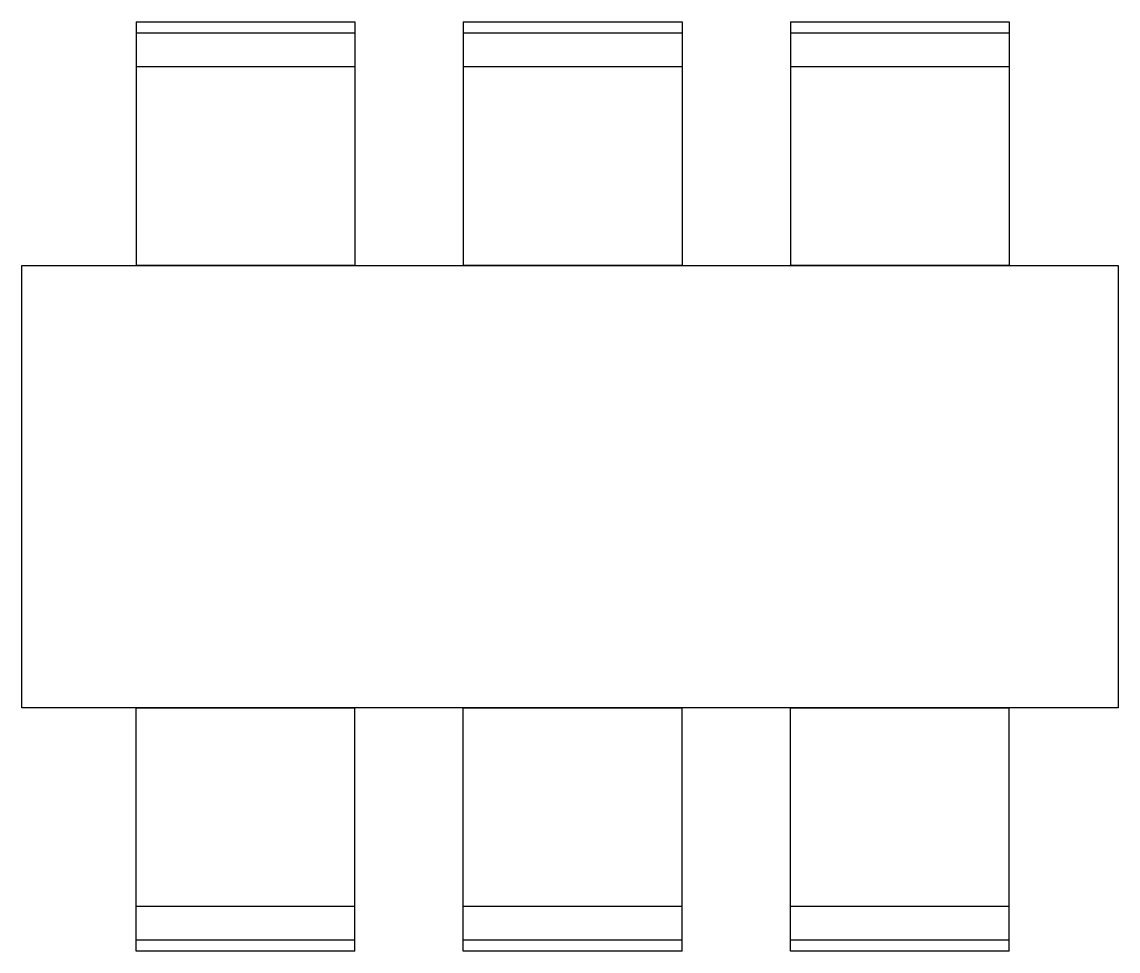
# Model space of a CAD drawing. Extents: x -201 to 0, y -45 to 126.
import ezdxf

# ---------------------------------------------------------------- set-up
doc = ezdxf.new("R2010")
doc.units = 0
doc.header["$LTSCALE"] = 25
doc.header["$MEASUREMENT"] = 0
doc.layers.get('0').update_dxf_attribs({"linetype": 'CONTINUOUS'})

msp = doc.modelspace()

# ---------------------------------------------------------------- linework, layer by layer
at = {"color": 0, "linetype": 'ByBlock'}
for p, q in [((-180.06, 125.79), (-180.06, 81.14)), ((-180.06, 125.79), (-139.94, 125.79)), ((-139.94, 125.79), (-139.94, 81.14)), ((-120.06, 125.79), (-120.06, 81.14)), ((-120.06, 125.79), (-79.94, 125.79)), ((-79.94, 125.79), (-79.94, 81.14)), ((-60.06, 125.79), (-60.06, 81.14)), ((-60.06, 125.79), (-19.94, 125.79)), ((-19.94, 125.79), (-19.94, 81.14)), ((-180.06, 123.79), (-139.94, 123.79)), ((-120.06, 123.79), (-79.94, 123.79)), ((-60.06, 123.79), (-19.94, 123.79)), ((-180.06, 117.63), (-139.94, 117.63)), ((-120.06, 117.63), (-79.94, 117.63)), ((-60.06, 117.63), (-19.94, 117.63)), ((-200.99, 0), (-200.99, 81.14)), ((-200.99, 81.14), (0, 81.14)), ((-139.94, 81.14), (-180.06, 81.14)), ((-79.94, 81.14), (-120.06, 81.14)), ((-19.94, 81.14), (-60.06, 81.14)), ((0, 81.14), (0, 0)), ((0, 0), (-200.99, 0)), ((-180.06, 0), (-139.94, 0)), ((-180.06, -44.65), (-180.06, 0)), ((-139.94, -44.65), (-139.94, 0)), ((-120.06, 0), (-79.94, 0)), ((-120.06, -44.65), (-120.06, 0)), ((-79.94, -44.65), (-79.94, 0)), ((-60.06, 0), (-19.94, 0)), ((-60.06, -44.65), (-60.06, 0)), ((-19.94, -44.65), (-19.94, 0)), ((-139.94, -36.49), (-180.06, -36.49)), ((-79.94, -36.49), (-120.06, -36.49)), ((-19.94, -36.49), (-60.06, -36.49)), ((-139.94, -42.65), (-180.06, -42.65)), ((-79.94, -42.65), (-120.06, -42.65)), ((-19.94, -42.65), (-60.06, -42.65)), ((-139.94, -44.65), (-180.06, -44.65)), ((-79.94, -44.65), (-120.06, -44.65)), ((-19.94, -44.65), (-60.06, -44.65))]:
    msp.add_line(p, q, dxfattribs=at)

doc.saveas('drawing.dxf')
